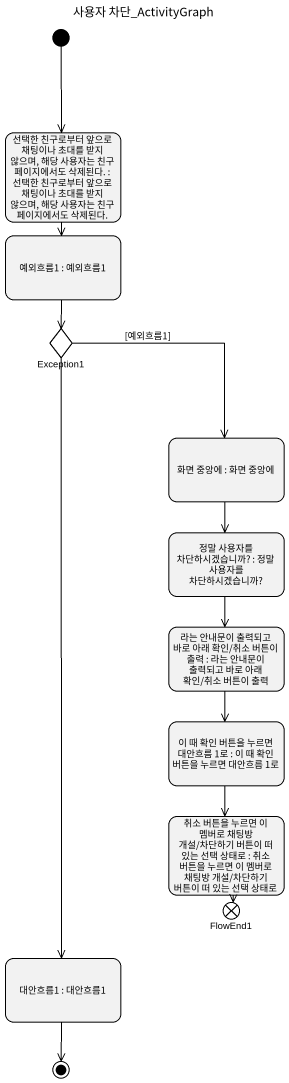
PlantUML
@startuml
title 사용자 차단_ActivityGraph
hide empty description
state "선택한 친구로부터 앞으로 채팅이나 초대를 받지 않으며, 해당 사용자는 친구 페이지에서도 삭제된다. : 선택한 친구로부터 앞으로 채팅이나 초대를 받지 않으며, 해당 사용자는 친구 페이지에서도 삭제된다." as 선택한_친구로부터_앞으로_채팅이나_초대를_받지
state "예외흐름1 : 예외흐름1" as 예외흐름1
state Exception1 <<choice>>
state "화면 중앙에 : 화면 중앙에" as 화면_중앙에
state "정말 사용자를 차단하시겠습니까? : 정말 사용자를 차단하시겠습니까?" as 정말_사용자를_차단하시겠습니까
state "라는 안내문이 출력되고 바로 아래 확인/취소 버튼이 출력 : 라는 안내문이 출력되고 바로 아래 확인/취소 버튼이 출력" as 라는_안내문이_출력되고_바로_아래_확인_취소
state "이 때 확인 버튼을 누르면 대안흐름 1로 : 이 때 확인 버튼을 누르면 대안흐름 1로" as 이_때_확인_버튼을_누르면_대안흐름_1로
state "취소 버튼을 누르면 이 멤버로 채팅방 개설/차단하기 버튼이 떠 있는 선택 상태로 : 취소 버튼을 누르면 이 멤버로 채팅방 개설/차단하기 버튼이 떠 있는 선택 상태로" as 취소_버튼을_누르면_이_멤버로_채팅방_개설
state FlowEnd1 <<end>>
state "대안흐름1 : 대안흐름1" as 대안흐름1
[*] --> 선택한_친구로부터_앞으로_채팅이나_초대를_받지
선택한_친구로부터_앞으로_채팅이나_초대를_받지 --> 예외흐름1
예외흐름1 --> Exception1
Exception1 --> 화면_중앙에 : [예외흐름1]
Exception1 --> 대안흐름1
화면_중앙에 --> 정말_사용자를_차단하시겠습니까
정말_사용자를_차단하시겠습니까 --> 라는_안내문이_출력되고_바로_아래_확인_취소
라는_안내문이_출력되고_바로_아래_확인_취소 --> 이_때_확인_버튼을_누르면_대안흐름_1로
이_때_확인_버튼을_누르면_대안흐름_1로 --> 취소_버튼을_누르면_이_멤버로_채팅방_개설
취소_버튼을_누르면_이_멤버로_채팅방_개설 --> FlowEnd1
대안흐름1 --> [*]
@enduml
